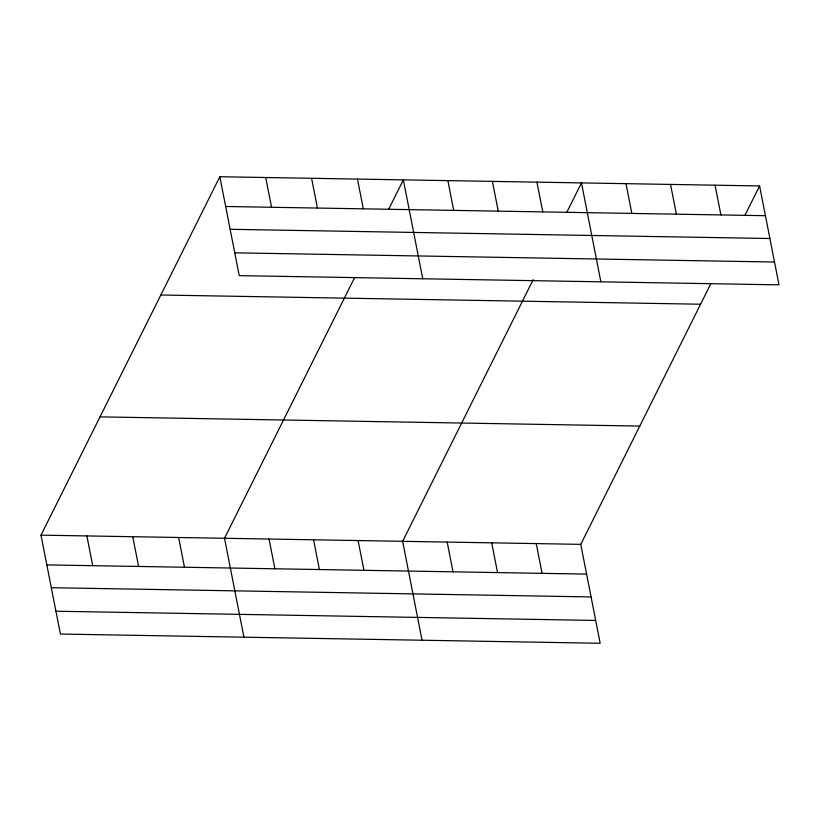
<?xml version="1.0" encoding="UTF-8"?>
<svg xmlns="http://www.w3.org/2000/svg" width="820" height="820" viewBox="0 0 820 820"><rect width="100%" height="100%" fill="white"/><g stroke="black" fill="none" stroke-linecap="round" stroke-linejoin="round"><path stroke-width="1.23" d="M710.796 283.751L580.765 544.357L600.168 643.269L60.403 634.055L41 535.142L219.832 176.73L759.597 185.945L779 284.858L239.235 275.643L219.832 176.73M354.547 277.672L224.516 538.279L243.929 637.191M388.598 209.438L403.348 179.867L422.751 278.779M533.236 279.569L402.64 541.313L422.044 640.225M566.722 212.472L581.472 182.901L600.875 281.813M744.837 215.516L759.597 185.945M225.664 206.486L765.429 215.701M230.143 229.303L769.908 238.517M234.756 252.826L774.521 262.031M160.812 295.005L700.577 304.22M100.009 416.867L639.784 426.082M41 535.142L580.765 544.357M46.832 564.898L586.607 574.102M51.311 587.714L591.076 596.929M55.924 611.228L595.689 620.443M715.06 185.187L720.903 214.932M670.534 184.428L676.367 214.174M625.998 183.67L631.841 213.415M536.936 182.142L542.778 211.898M492.41 181.384L498.242 211.14M536.239 543.598L542.071 573.344M447.884 180.625L453.716 210.381M491.703 542.84L497.545 572.585M447.177 542.071L453.009 571.827M357.469 179.088L363.301 208.833M311.59 178.299L317.422 208.054M358.114 540.554L363.947 570.31M265.711 177.52L271.543 207.265M313.578 539.796L319.421 569.541M269.052 539.037L274.885 568.783M178.637 537.489L184.479 567.245M132.758 536.71L138.6 566.456M86.879 535.931L92.721 565.677"/></g></svg>
